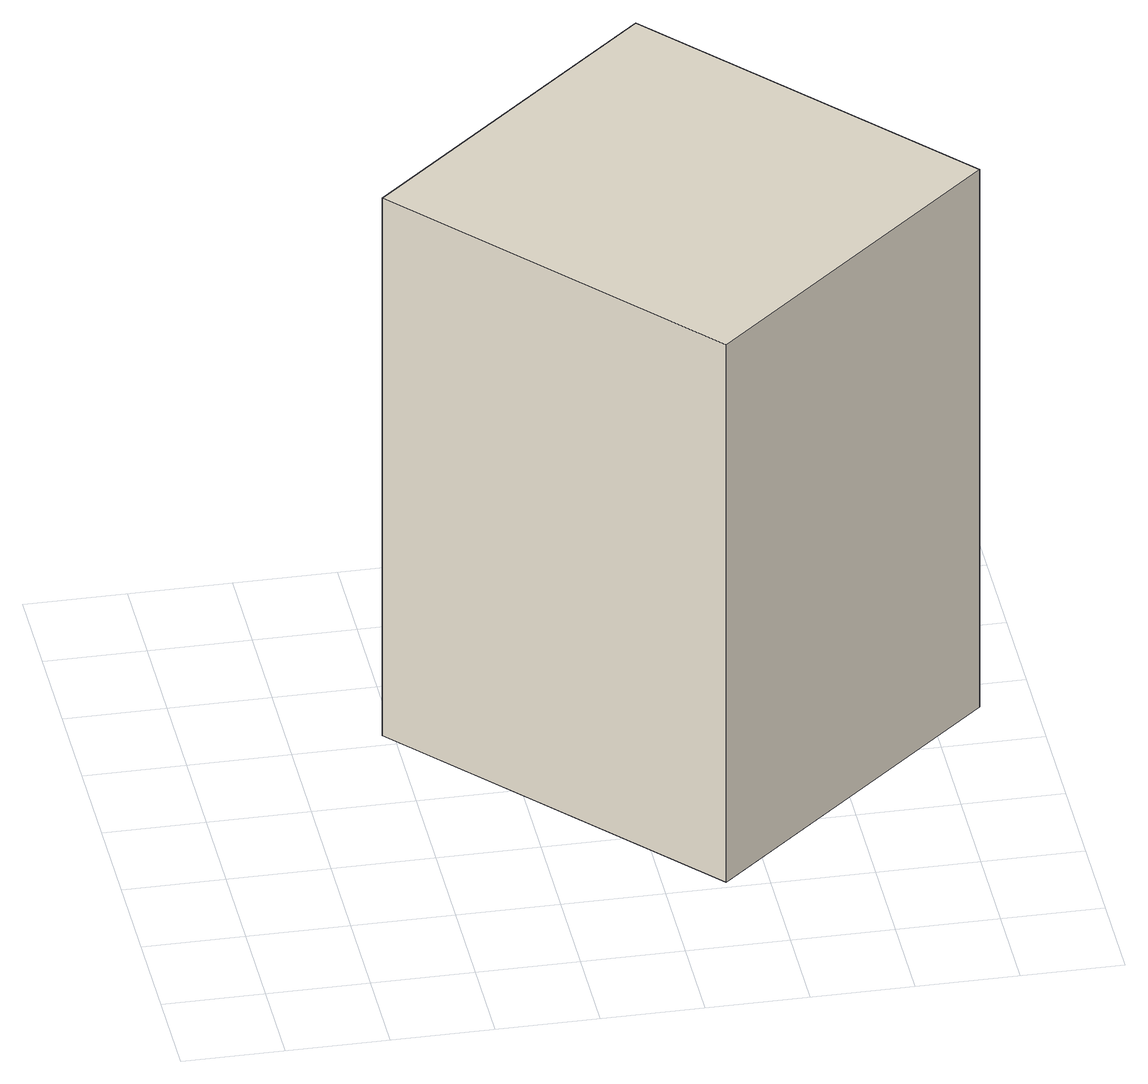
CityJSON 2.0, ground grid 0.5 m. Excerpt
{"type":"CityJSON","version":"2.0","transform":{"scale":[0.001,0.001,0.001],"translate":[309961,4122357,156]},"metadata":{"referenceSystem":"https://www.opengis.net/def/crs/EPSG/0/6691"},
"CityObjects":{
"building1":{"type":"Building","attributes":{"class":"3003","usage":"461","measuredHeight":-9999,"storeysAboveGround":9999,"BuildingDetailAttribute.buildingHeight":-9999,"BuildingDetailAttribute.surveyYear":2022,"BuildingIDAttribute.prefecture":"15","BuildingIDAttribute.city":"15202"},"geometry":[{"type":"Solid","lod":"1","boundaries":[[[[0,1,2,3]],[[2,4,5,3]],[[1,6,4,2]],[[0,7,6,1]],[[3,5,7,0]],[[4,6,7,5]]]]}]}
},
"vertices":[
[2296,544,162],[946,2081,162],[2390,3343,162],[3740,1807,162],[2390,3343,3162],[3740,1807,3162],[946,2081,3162],[2296,544,3162]
]}
